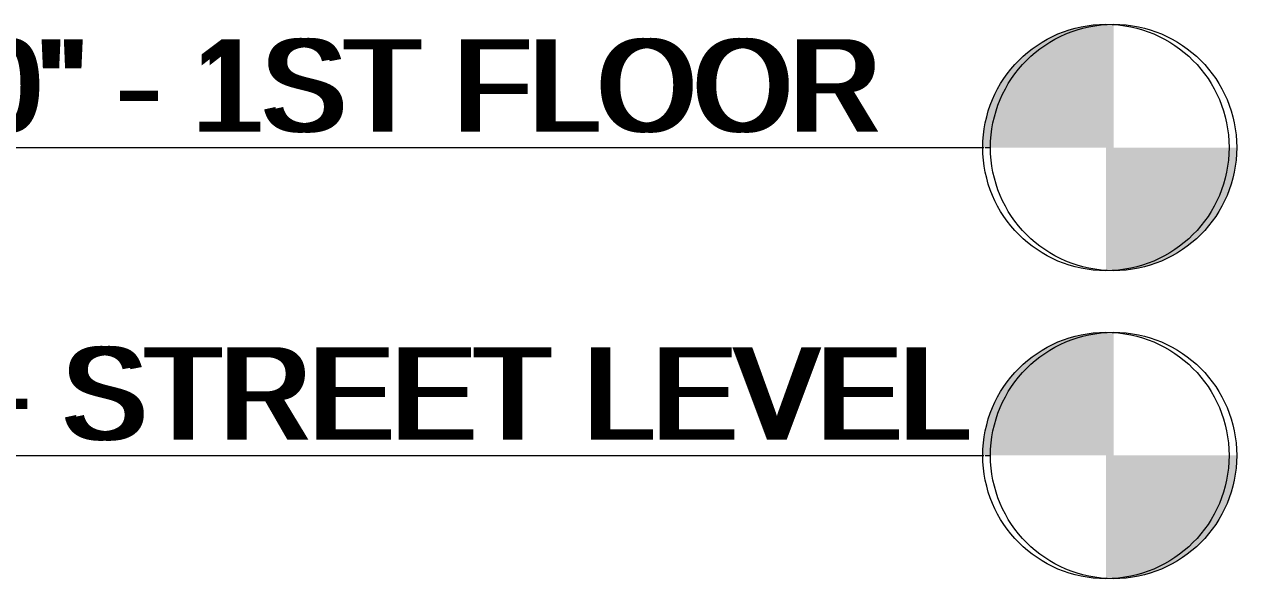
# Model space of a CAD drawing. Header units: inches. Extents: x 1701 to 6939, y -276 to 585.
# Drawn here: x 6821 to 6939.1, y -42 to 12 of the extents above; entities that cross this region are included whole.
import ezdxf

# ---------------------------------------------------------------- set-up
doc = ezdxf.new("R2010")
doc.units = ezdxf.units.IN
doc.header["$MEASUREMENT"] = 0
doc.linetypes.add('Grid Line 1_2_', pattern=[0.875, 0.5, -0.125, 0.125, -0.125])
for name, color, linetype, lineweight in [('0-3', 165, 'Continuous', 5), ('0-4', 10, 'Continuous', 5), ('A-FLOR-LEVL', 51, 'Continuous', 9), ('A-FLOR-LEVL-1', 51, 'Grid Line 1_2_', 9), ('A-FLOR-LEVL-2', 147, 'Continuous', 9)]:
    doc.layers.add(name, color=color, linetype=linetype, lineweight=lineweight)
doc.styles.add('Century Gothic', font='ufonts.com_century-gothic.ttf', dxfattribs={"height": 9})

# ---------------------------------------------------------------- blocks, each defined once
blk = doc.blocks.new('Level - Level Head - Circle-V107-SECTION _ CENTER LOOKING EAST')
at = {"layer": 'A-FLOR-LEVL'}
h = blk.add_hatch(color=256, dxfattribs=at)
edge = h.paths.add_edge_path(flags=0)
edge.add_line((-1818.2, 0), (-1830.2, 0))
edge.add_arc((-1818.2, 0), 12, 90, 180, ccw=False)
edge.add_line((-1818.2, 12), (-1818.2, 0))
h = blk.add_hatch(color=256, dxfattribs=at)
edge = h.paths.add_edge_path(flags=0)
edge.add_line((-1818.2, -12), (-1818.2, 0))
edge.add_line((-1818.2, 0), (-1806.2, 0))
edge.add_arc((-1818.2, 0), 12, 270, 360, ccw=False)
at = {"layer": 'A-FLOR-LEVL-2'}
blk.add_circle((-1818.2, 0), 12, dxfattribs=at)
blk = doc.blocks.new('CTR - 1st Phase - Common Walls_rvt-2-SECTION _ CENTER LOOKING EAST')
at = {"layer": 'A-FLOR-LEVL-1'}
for p, q in [((-4168.71, 0), (-1830.2, 0)), ((-4168.71, -30), (-1830.2, -30))]:
    blk.add_line(p, q, dxfattribs=at)
at = {"layer": '0-3'}
for p in [(0, 0), (0, -30)]:
    blk.add_blockref('Level - Level Head - Circle-V107-SECTION _ CENTER LOOKING EAST', p, dxfattribs=at)
at = {"layer": 'A-FLOR-LEVL', "char_height": 9, "attachment_point": 1, "style": 'Century Gothic'}
for s, insert, width in [('0\' - 0" - 1ST FLOOR', (-1948.81, 10.55), 129.987), ('-2\' - 6" - STREET LEVEL', (-1965.55, -19.45), 150.288)]:
    blk.add_mtext(s, dxfattribs=dict(at, insert=insert, width=width))
blk = doc.blocks.new('CTR - 1st Phase -Stairs _ Elevators_rvt-2-SECTION _ CENTER LOOKING EAST')
at = {"layer": 'A-FLOR-LEVL-1'}
for p, q in [((-4168.71, 0), (-1830.2, 0)), ((-4168.71, -30), (-1830.2, -30))]:
    blk.add_line(p, q, dxfattribs=at)
at = {"layer": '0-3'}
for p in [(0, 0), (0, -30)]:
    blk.add_blockref('Level - Level Head - Circle-V107-SECTION _ CENTER LOOKING EAST', p, dxfattribs=at)
at = {"layer": 'A-FLOR-LEVL', "char_height": 9, "attachment_point": 1, "style": 'Century Gothic'}
for s, insert, width in [('0\' - 0" - 1ST FLOOR', (-1948.81, 10.55), 129.987), ('-2\' - 6" - STREET LEVEL', (-1965.55, -19.45), 150.288)]:
    blk.add_mtext(s, dxfattribs=dict(at, insert=insert, width=width))
blk = doc.blocks.new('Level - Level Head - Circle-50818-SECTION _ CENTER LOOKING EAST')
at = {"layer": 'A-FLOR-LEVL'}
h = blk.add_hatch(color=256, dxfattribs=at)
edge = h.paths.add_edge_path(flags=0)
edge.add_line((-1818.95, 0), (-1830.95, 0))
edge.add_arc((-1818.95, 0), 12, 90, 180, ccw=False)
edge.add_line((-1818.95, 12), (-1818.95, 0))
h = blk.add_hatch(color=256, dxfattribs=at)
edge = h.paths.add_edge_path(flags=0)
edge.add_line((-1818.95, -12), (-1818.95, 0))
edge.add_line((-1818.95, 0), (-1806.95, 0))
edge.add_arc((-1818.95, 0), 12, 270, 360, ccw=False)
blk.add_circle((-1818.95, 0), 12, dxfattribs=at)

msp = doc.modelspace()

# ---------------------------------------------------------------- linework, layer by layer
at = {"layer": 'A-FLOR-LEVL-1'}
for p, q in [((4577.36, 0), (6914.38, 0)), ((4577.36, -30), (6914.38, -30))]:
    msp.add_line(p, q, dxfattribs=at)

# ---------------------------------------------------------------- block references
at = {"layer": '0-4'}
for name in ['CTR - 1st Phase - Common Walls_rvt-2-SECTION _ CENTER LOOKING EAST', 'CTR - 1st Phase -Stairs _ Elevators_rvt-2-SECTION _ CENTER LOOKING EAST']:
    msp.add_blockref(name, (8745.33, 0), dxfattribs=at)
at = {"layer": 'A-FLOR-LEVL'}
for p in [(8745.33, 0), (8745.33, -30)]:
    msp.add_blockref('Level - Level Head - Circle-50818-SECTION _ CENTER LOOKING EAST', p, dxfattribs=at)

# ---------------------------------------------------------------- texts
at = {"layer": 'A-FLOR-LEVL', "char_height": 9, "attachment_point": 1, "style": 'Century Gothic'}
for s, insert, width in [('0\' - 0" - 1ST FLOOR', (6795.76, 10.55), 129.987), ('-2\' - 6" - STREET LEVEL', (6779.02, -19.45), 150.288)]:
    msp.add_mtext(s, dxfattribs=dict(at, insert=insert, width=width))

doc.saveas('drawing.dxf')
